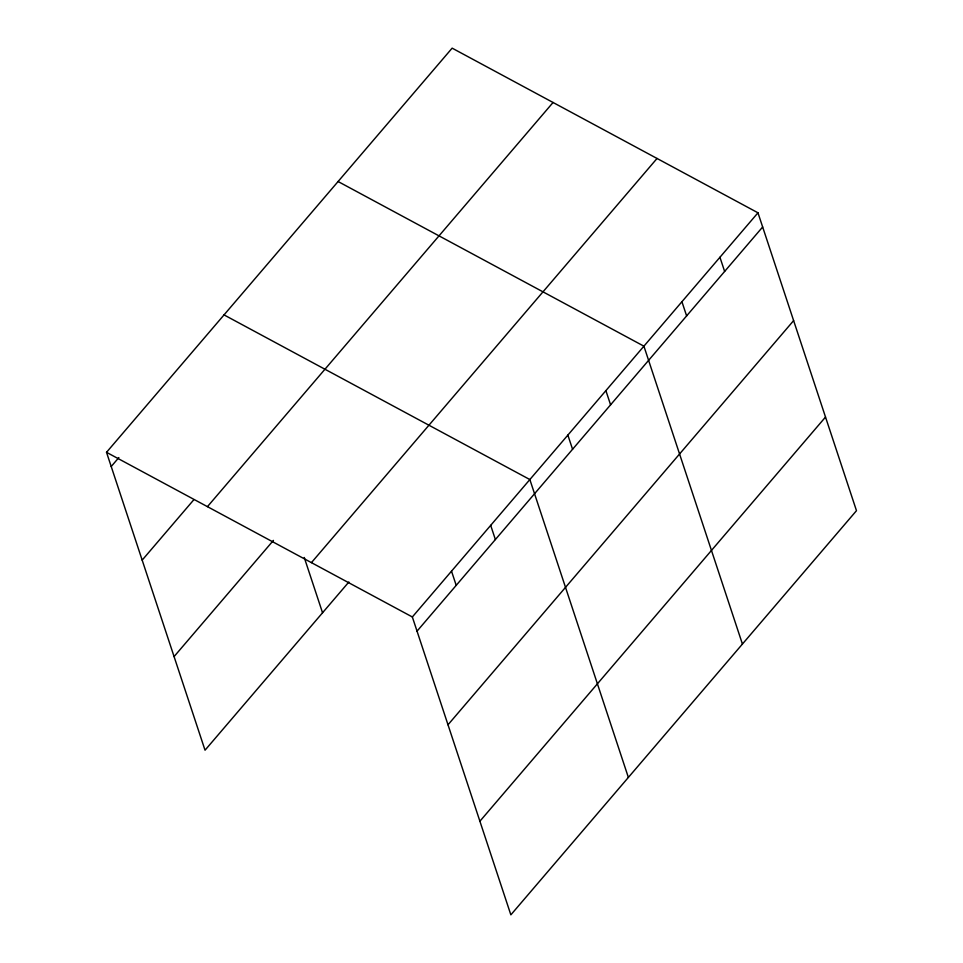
<?xml version="1.0" encoding="UTF-8"?>
<svg xmlns="http://www.w3.org/2000/svg" width="963" height="963" viewBox="0 0 963 963"><rect width="100%" height="100%" fill="white"/><g stroke="black" fill="none" stroke-linecap="round" stroke-linejoin="round"><path stroke-width="1.44" d="M106.52 452.321L452.141 48.15L757.965 212.799L856.48 510.679L510.859 914.85L412.345 616.97L106.52 452.321L205.035 750.201L348.871 582.001M111.214 466.513L118.858 457.569M142.175 560.129L193.768 499.797M207.442 506.658L553.063 102.487M174.074 656.585L273.432 540.387M311.422 562.645L657.043 158.462M412.345 616.97L757.965 212.799M417.039 631.162L762.66 226.979M448 724.778L793.62 320.607M479.899 821.234L825.52 417.051M338.085 181.526L643.91 346.174L742.425 644.054M224.03 314.901L529.855 479.55L628.37 777.43M719.939 257.253L724.633 271.446M681.924 301.72L686.619 315.9M605.896 390.641L610.578 404.821M567.869 435.095L572.564 449.276M490.685 525.365L495.379 539.545M451.515 571.167L456.209 585.36M304.248 557.469L322.545 612.781"/></g></svg>
